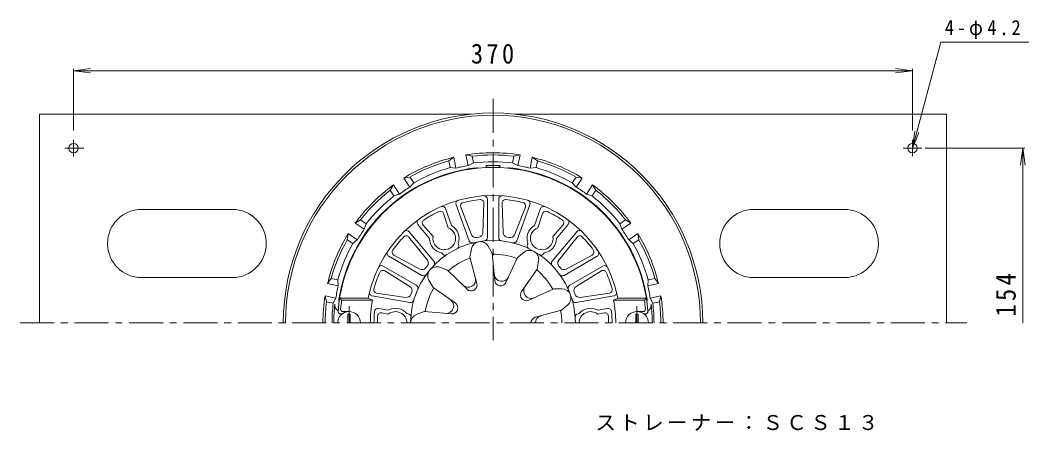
# Model space of a CAD drawing. Units: millimetres, scale not verified. Extents: x -252 to 223, y -346 to 396.
# Drawn here: x -252 to 192.8, y 215 to 395.8 of the extents above; entities that cross this region are included whole.
import ezdxf

# ---------------------------------------------------------------- set-up
doc = ezdxf.new("R2010")
doc.units = ezdxf.units.MM
doc.header["$LTSCALE"] = 3
doc.linetypes.add('CHAIN1', pattern=[8, 5, -1, 1, -1])
for name, color, linetype, lineweight in [('0-0_通り芯', 3, 'Continuous', 9), ('0-2_仕上', 6, 'Continuous', 9), ('0-4_その他', 7, 'Continuous', 9), ('0-5_寸法', 7, 'Continuous', 9), ('0-A', 2, 'Continuous', 9)]:
    doc.layers.add(name, color=color, linetype=linetype, lineweight=lineweight)
doc.styles.add('ＭＳ ゴシック', font='')
doc.styles.get('ＭＳ ゴシック').set_extended_font_data('MS Gothic')

msp = doc.modelspace()

# ---------------------------------------------------------------- linework, layer by layer
at = {"layer": '0-0_通り芯', "linetype": 'CHAIN1'}
for p, q in [((-43.5, 361.167), (-43.5, 254.906)), ((-252.036, 262.461), (165.425, 262.461))]:
    msp.add_line(p, q, dxfattribs=at)
at = {"layer": '0-0_通り芯'}
for p, q in [((-63.049, 333.832), (-60.819, 335.434)), ((-62.463, 330.882), (-63.049, 333.832)), ((-59.88, 330.713), (-60.819, 335.434)), ((-52.751, 335.881), (-55.425, 336.507)), ((-52.164, 332.931), (-52.751, 335.881)), ((-34.836, 332.931), (-34.249, 335.881)), ((-34.249, 335.881), (-31.575, 336.507)), ((-32.514, 331.786), (-31.575, 336.507)), ((-23.951, 333.832), (-26.181, 335.434)), ((-24.537, 330.882), (-23.951, 333.832)), ((-62.463, 330.882), (-59.88, 330.713)), ((-34.836, 332.931), (-32.514, 331.786)), ((-80.143, 326.752), (-82.853, 326.307)), ((-78.472, 324.251), (-80.143, 326.752)), ((-8.528, 324.251), (-6.857, 326.752)), ((-6.857, 326.752), (-4.147, 326.307)), ((-6.821, 322.305), (-4.147, 326.307)), ((-88.874, 320.918), (-87.426, 323.252)), ((-87.203, 318.417), (-88.874, 320.918)), ((-84.752, 319.249), (-87.426, 323.252)), ((-8.528, 324.251), (-6.821, 322.305)), ((0.203, 318.417), (1.874, 320.918)), ((1.874, 320.918), (0.426, 323.252)), ((-87.203, 318.417), (-84.752, 319.249)), ((-101.957, 307.835), (-104.29, 306.388)), ((-99.456, 306.164), (-101.957, 307.835)), ((12.456, 306.164), (14.957, 307.835)), ((14.957, 307.835), (17.291, 306.388)), ((12.456, 306.164), (13.288, 303.713)), ((13.288, 303.713), (17.291, 306.388)), ((-107.79, 299.105), (-107.346, 301.814)), ((-105.289, 297.434), (-107.79, 299.105)), ((-103.344, 299.14), (-107.346, 301.814)), ((-105.289, 297.434), (-103.344, 299.14)), ((18.29, 297.434), (20.79, 299.105)), ((20.79, 299.105), (20.346, 301.814)), ((-114.871, 282.011), (-116.473, 279.78)), ((-111.921, 281.424), (-114.871, 282.011)), ((24.921, 281.424), (24.752, 278.841)), ((24.921, 281.424), (27.871, 282.011)), ((27.871, 282.011), (29.473, 279.78)), ((24.752, 278.841), (29.473, 279.78)), ((-116.919, 271.712), (-117.546, 274.386)), ((-112.825, 273.447), (-117.546, 274.386)), ((-113.969, 271.126), (-116.919, 271.712)), ((-113.969, 271.126), (-112.825, 273.447))]:
    msp.add_line(p, q, dxfattribs=at)
for points in [[(-52.164, 332.931), (-54.486, 331.786), (-55.425, 336.507)], [(-24.537, 330.882), (-27.12, 330.713), (-26.181, 335.434)], [(-78.472, 324.251), (-80.179, 322.305), (-82.853, 326.307)], [(0.203, 318.417), (-2.248, 319.249), (0.426, 323.252)], [(-99.456, 306.164), (-100.288, 303.713), (-104.29, 306.388)], [(18.29, 297.434), (16.344, 299.14), (20.346, 301.814)], [(-111.921, 281.424), (-111.752, 278.841), (-116.473, 279.78)], [(26.969, 271.126), (25.825, 273.447), (30.546, 274.386)], [(26.969, 271.126), (29.919, 271.712), (30.546, 274.386)]]:
    msp.add_lwpolyline(points, dxfattribs=at)
for centre, radius, start, end in [((-43.5, 262.461), 92.5, 0, 180), ((-43.5, 262.461), 91.5, 0, 180), ((-43.5, 262.461), 75, 103.3513, 121.64867), ((-43.5, 262.461), 74, 105.3183, 119.68169), ((-43.5, 262.461), 75, 80.8513, 99.14867), ((-43.5, 262.461), 74, 82.8183, 97.18169), ((-43.5, 262.461), 75, 58.3513, 76.64867), ((-43.5, 262.461), 74, 60.3183, 74.68169), ((-43.5, 262.461), 68.728, 96.07076, 171.31079), ((-43.5, 262.461), 71, 105.49051, 119.50945), ((-43.5, 262.461), 70.19, 101.25, 103.49538), ((-43.5, 262.461), 70.19, 99.00459, 101.24998), ((-43.5, 262.461), 71, 82.99051, 97.00945), ((-50.5, 327.816), 3, 73.09863, 95.13419), ((-43.5, 249.961), 81.867, 90, 92.21597), ((-49.914, 328.777), 4.416, 28.94321, 42.62891), ((-43.5, 249.961), 81.867, 87.78403, 90), ((-37.086, 328.777), 4.416, 137.37109, 151.05669), ((-36.5, 327.816), 3, 84.86581, 106.90137), ((-43.5, 262.461), 68.728, 8.62746, 83.92924), ((-43.5, 262.461), 70.19, 78.75, 80.99538), ((-43.5, 262.461), 70.19, 76.50459, 78.74998), ((-43.5, 262.461), 71, 60.49051, 74.50945), ((-43.5, 262.461), 75, 125.8513, 144.14867), ((-43.5, 262.461), 74, 127.8183, 142.18169), ((-43.5, 262.461), 70.19, 123.75, 125.99538), ((-43.5, 262.461), 70.19, 121.50459, 123.74998), ((-43.5, 262.461), 70.19, 56.25, 58.49538), ((-43.5, 262.461), 70.19, 54.00459, 56.24998), ((-43.5, 262.461), 75, 35.8513, 54.14867), ((-43.5, 262.461), 74, 37.8183, 52.18169), ((-43.5, 262.461), 71, 127.99051, 142.00945), ((-43.5, 262.461), 71, 37.99051, 52.00945), ((-43.5, 262.461), 70.19, 144.00459, 146.24998), ((-43.5, 262.461), 70.19, 33.75, 35.99538), ((-43.5, 262.461), 75, 148.3513, 166.64867), ((-43.5, 262.461), 74, 150.3183, 164.68169), ((-43.5, 262.461), 70.19, 146.25, 148.49538), ((-43.5, 262.461), 70.19, 31.50459, 33.74998), ((-43.5, 262.461), 75, 13.3513, 31.64867), ((-43.5, 262.461), 74, 15.3183, 29.68169), ((-43.5, 262.461), 71, 150.49051, 164.50945), ((-43.5, 262.461), 71, 15.49051, 29.50945), ((-43.5, 262.461), 70.19, 168.75, 170.99538), ((-43.5, 262.461), 70.19, 166.50459, 168.74998), ((-43.5, 262.461), 70.19, 11.25, 13.49538), ((-43.5, 262.461), 70.19, 9.00459, 11.24998), ((-43.5, 262.461), 75, 170.8513, 180), ((-43.5, 262.461), 74, 172.8183, 180), ((-108.467, 272.461), 3, 172.65503, 194.42902), ((21.467, 272.461), 3, 345.57211, 7.34497), ((-43.5, 262.461), 74, 0, 7.18169), ((-43.5, 262.461), 75, 0, 9.14867), ((-43.5, 262.461), 71, 172.99051, 180), ((-31, 262.461), 82.69, 174.2384, 180), ((-110.287, 270.461), 3, 174.23843, 240.00945), ((23.287, 270.461), 3, 299.99051, 5.76157), ((-56, 262.461), 82.69, 0, 5.7616), ((-43.5, 262.461), 71, 0, 7.00945)]:
    msp.add_arc(centre, radius, start, end, dxfattribs=at)
at = {"layer": '0-2_仕上'}
for p, q in [((-46, 300.085), (-46, 316.979)), ((-41, 300.085), (-41, 316.979)), ((-61.767, 305.339), (-64.495, 312.836)), ((-54.019, 298.672), (-59.797, 314.546)), ((-57.761, 313.489), (-52.917, 301.342)), ((-47.551, 315.289), (-47.949, 302.218)), ((-39.449, 315.289), (-39.051, 302.218)), ((-29.239, 313.489), (-34.083, 301.342)), ((-32.981, 298.672), (-27.203, 314.546)), ((-25.233, 305.339), (-22.505, 312.836)), ((-65.375, 310.717), (-63.291, 304.399)), ((-21.625, 310.717), (-23.709, 304.399)), ((-69.6, 289.676), (-80.458, 302.617)), ((-71.5, 299.72), (-76.628, 305.831)), ((-74.353, 305.534), (-69.924, 300.569)), ((-17.4, 289.676), (-6.542, 302.617)), ((-12.647, 305.534), (-17.076, 300.569)), ((-15.5, 299.72), (-10.372, 305.831)), ((-80.56, 300.325), (-72.463, 290.057)), ((-49.628, 300.305), (-50.685, 300.118)), ((-36.315, 300.118), (-37.372, 300.305)), ((-6.44, 300.325), (-14.537, 290.057)), ((-58.717, 296.961), (-58.899, 297.459)), ((-53.692, 291.468), (-53.052, 295.017)), ((-43.844, 293.205), (-45.659, 296.32)), ((-28.283, 296.961), (-28.101, 297.459)), ((-74.834, 283.438), (-89.463, 291.885)), ((-87.224, 292.384), (-75.706, 286.192)), ((-65.769, 292.89), (-66.11, 293.296)), ((-53.692, 291.468), (-50.623, 279.79)), ((-43.844, 293.205), (-42.733, 281.181)), ((-32.662, 291.233), (-37.818, 280.315)), ((-32.662, 291.233), (-29.891, 293.54)), ((-24.002, 286.233), (-23.39, 289.786)), ((-21.231, 292.89), (-20.89, 293.296)), ((-12.166, 283.438), (2.463, 291.885)), ((0.224, 292.384), (-11.294, 286.192)), ((-77.334, 279.108), (-91.963, 287.555)), ((-91.276, 285.366), (-80.155, 278.487)), ((-72.52, 287.512), (-73.209, 286.69)), ((-63.525, 285.791), (-66.918, 287.011)), ((-63.525, 285.791), (-54.946, 277.295)), ((-24.002, 286.233), (-30.879, 276.309)), ((-13.791, 286.69), (-14.48, 287.512)), ((-9.666, 279.108), (4.963, 287.555)), ((4.276, 285.366), (-6.845, 278.487)), ((-69.953, 278.131), (-71.743, 281.26)), ((-79.337, 276.076), (-79.704, 275.068)), ((-69.953, 278.131), (-60.096, 271.157)), ((-16.703, 277.535), (-27.671, 272.486)), ((-16.703, 277.535), (-13.098, 277.521)), ((-7.296, 275.068), (-7.663, 276.076)), ((-110.255, 272.461), (-111.111, 273.461)), ((-98.576, 273.461), (-111.111, 273.461)), ((-96.687, 272.461), (-110.255, 272.461)), ((-96.687, 272.461), (-98.576, 273.461)), ((-80.118, 271.457), (-96.755, 274.39)), ((-94.822, 275.624), (-81.88, 273.746)), ((-6.882, 271.457), (9.755, 274.39)), ((7.822, 275.624), (-5.12, 273.746)), ((11.576, 273.461), (9.687, 272.461)), ((9.687, 272.461), (23.255, 272.461)), ((11.576, 273.461), (24.111, 273.461)), ((23.255, 272.461), (24.111, 273.461)), ((-107, 267.461), (-109.729, 267.461)), ((-89.767, 268.081), (-94.005, 268.828)), ((-73.836, 267.461), (-77.219, 266.214)), ((-73.836, 267.461), (-61.803, 266.467)), ((-13.283, 268.138), (-24.931, 264.957)), ((-13.283, 268.138), (-10.53, 270.467)), ((2.767, 268.081), (7.005, 268.828)), ((20, 267.461), (22.729, 267.461)), ((-110, 266.461), (-110.815, 266.461)), ((-92.606, 266.892), (-89.715, 266.291)), ((-80.987, 266.533), (-81.508, 266.625)), ((-6.013, 266.533), (-5.492, 266.625)), ((5.606, 266.892), (2.715, 266.291)), ((23, 266.461), (23.815, 266.461))]:
    msp.add_line(p, q, dxfattribs=at)
at = {"layer": '0-2_仕上', "color": 4, "linetype": 'CHAIN1'}
for p, q in [((-107, 269.864), (-107, 262.461)), ((20, 269.864), (20, 262.461))]:
    msp.add_line(p, q, dxfattribs=at)
at = {"layer": '0-2_仕上', "color": 4}
for p, q in [((-106.5, 266.377), (-107.5, 266.377)), ((-107.5, 266.377), (-107.5, 262.461)), ((-106.5, 266.377), (-106.5, 262.461)), ((19.5, 266.377), (20.5, 266.377)), ((19.5, 266.377), (19.5, 262.461)), ((20.5, 266.377), (20.5, 262.461))]:
    msp.add_line(p, q, dxfattribs=at)
at = {"layer": '0-2_仕上'}
for centre, radius, start, end in [((-43.5, 262.461), 68.5, 4.248, 175.752), ((-43.5, 262.461), 56.164, 11.29471, 168.70529), ((-58.387, 315.059), 1.5, 105.80357, 199.9998), ((-43.5, 262.461), 54.664, 95.993, 104.00702), ((-49.051, 315.335), 1.5, 358.25873, 95.99286), ((-47.5, 316.979), 1.5, 0.00003, 94.19626), ((-39.5, 316.979), 1.5, 85.80357, 179.9998), ((-37.949, 315.335), 1.5, 84.00732, 181.7411), ((-43.5, 262.461), 54.664, 75.993, 84.00702), ((-28.613, 315.059), 1.5, 340.00003, 74.19626), ((-43.5, 262.461), 54.664, 115.993, 124.00702), ((-66.8, 310.247), 1.5, 18.25873, 115.99286), ((-65.905, 312.323), 1.5, 20.00003, 114.19626), ((-56.368, 314.044), 1.5, 104.00732, 201.7411), ((-30.632, 314.044), 1.5, 338.25873, 75.99286), ((-21.095, 312.323), 1.5, 65.80357, 159.9998), ((-20.2, 310.247), 1.5, 64.00732, 161.7411), ((-43.5, 262.461), 54.664, 55.993, 64.00702), ((-75.479, 306.795), 1.5, 125.80357, 219.9998), ((-73.234, 306.532), 1.5, 124.00732, 221.7411), ((-13.766, 306.532), 1.5, 318.25873, 55.99286), ((-11.521, 306.795), 1.5, 320.00003, 54.19626), ((-81.607, 301.653), 1.5, 40.00003, 134.19626), ((-65, 299.7), 5, 169.991, 70.009), ((-65, 299.7), 6.5, 339.83002, 60.17104), ((-22, 299.7), 6.5, 119.82896, 200.16998), ((-22, 299.7), 5, 109.991, 10.009), ((-5.393, 301.653), 1.5, 45.80357, 139.9998), ((-43.5, 262.461), 54.664, 135.993, 144.00702), ((-81.738, 299.397), 1.5, 38.25873, 135.99286), ((-43.5, 262.461), 36.336, 0, 180), ((-65, 299.7), 6.5, 179.82896, 260.16998), ((-52.609, 299.185), 1.5, 199.99947, 283.93097), ((-49.115, 294.306), 4, 30.22968, 169.77032), ((-51.059, 302.083), 2, 201.74135, 280.80176), ((-49.948, 302.279), 2, 279.19807, 358.25848), ((-47.5, 300.085), 1.5, 276.06886, 0.00037), ((-39.5, 300.085), 1.5, 179.99947, 263.93097), ((-37.052, 302.279), 2, 181.74135, 260.80176), ((-35.941, 302.083), 2, 259.19807, 338.25848), ((-34.391, 299.185), 1.5, 256.06886, 340.00037), ((-22, 299.7), 6.5, 279.83002, 0.17104), ((-5.262, 299.397), 1.5, 44.00732, 141.7411), ((-43.5, 262.461), 54.664, 35.993, 44.00702), ((-88.713, 293.184), 1.5, 145.80357, 239.9998), ((-86.514, 293.705), 1.5, 144.00732, 241.7411), ((-60.127, 296.448), 1.5, 296.06886, 20.00037), ((-27.332, 290.465), 4, 350.22968, 129.77032), ((-26.873, 296.448), 1.5, 159.99947, 243.93097), ((-0.486, 293.705), 1.5, 298.25873, 35.99286), ((1.713, 293.184), 1.5, 300.00003, 34.19626), ((-74.034, 288.819), 2, 319.19807, 38.25848), ((-70.749, 288.712), 1.5, 316.06886, 40.00037), ((-64.62, 293.854), 1.5, 219.99947, 303.93097), ((-43.5, 262.461), 30.322, 109.42427, 130.5757), ((-43.5, 262.461), 30.322, 69.42427, 90.5757), ((-22.38, 293.854), 1.5, 236.06886, 320.00037), ((-16.251, 288.712), 1.5, 139.99947, 223.93097), ((-12.966, 288.819), 2, 141.74135, 220.80176), ((-43.5, 262.461), 54.664, 155.993, 164.00702), ((-92.713, 286.256), 1.5, 60.00003, 154.19626), ((-92.065, 284.091), 1.5, 58.25873, 155.99286), ((-74.759, 287.954), 2, 241.74135, 320.80176), ((-68.271, 283.247), 4, 70.22968, 209.77032), ((-43.5, 262.461), 30.322, 29.42427, 50.5757), ((-12.241, 287.954), 2, 219.19807, 298.25848), ((5.065, 284.091), 1.5, 24.00732, 121.7411), ((5.713, 286.256), 1.5, 25.80357, 119.9998), ((-43.5, 262.461), 54.664, 15.993, 24.00702), ((-74.084, 284.737), 1.5, 239.99947, 323.93097), ((-54.483, 281.485), 3.302, 225.27788, 14.72197), ((-39.686, 284.094), 3.302, 185.27788, 334.72197), ((-40.157, 281.419), 2.587, 185.27805, 334.72215), ((-12.917, 284.737), 1.5, 216.06886, 300.00037), ((-96.494, 275.867), 1.5, 165.80357, 259.9998), ((-94.606, 277.109), 1.5, 164.00732, 261.7411), ((-81.207, 276.786), 2, 339.19807, 58.25848), ((-78.083, 277.809), 1.5, 336.06886, 60.00037), ((-43.5, 262.461), 30.322, 149.42427, 170.5757), ((-53.125, 279.133), 2.587, 225.27805, 14.72215), ((-28.753, 274.835), 2.587, 145.27805, 294.72215), ((-26.673, 276.581), 3.302, 145.27788, 294.72197), ((-13.114, 273.521), 4, 310.22968, 89.77032), ((-8.916, 277.809), 1.5, 119.99947, 203.93097), ((-5.793, 276.786), 2, 121.74135, 200.80176), ((7.606, 277.109), 1.5, 278.25873, 15.99286), ((9.494, 275.867), 1.5, 280.00003, 14.19626), ((-43.5, 262.461), 67.5, 171.48038, 174.82344), ((-43.5, 262.461), 54.118, 169.35168, 180), ((-81.593, 275.725), 2, 261.74135, 340.80176), ((-79.858, 272.934), 1.5, 259.99947, 343.93097), ((-64.141, 269.974), 3.302, 265.27788, 54.72197), ((-7.142, 272.934), 1.5, 196.06886, 280.00037), ((-5.407, 275.725), 2, 199.19807, 278.25848), ((-43.5, 262.461), 54.118, 0, 10.64832), ((-43.5, 262.461), 67.5, 5.17656, 8.51962), ((-110.815, 267.461), 1, 175.75238, 270), ((-109.729, 268.461), 1, 174.8239, 269.99985), ((-43.5, 262.461), 52.5, 174.4984, 180), ((-94.265, 267.351), 1.5, 80.00015, 174.49823), ((-92.911, 265.423), 1.5, 78.25908, 176.56924), ((-86.5, 262.461), 6.5, 39.83002, 120.17104), ((-86.5, 262.461), 5, 0, 130.009), ((-61.59, 269.045), 2.587, 265.27805, 54.72215), ((-43.5, 262.461), 30.322, 0, 10.5757), ((-0.5, 262.461), 5, 49.991, 180), ((-0.5, 262.461), 6.5, 59.82896, 140.16998), ((5.911, 265.423), 1.5, 3.43076, 101.74092), ((7.265, 267.351), 1.5, 5.50177, 99.99985), ((-43.5, 262.461), 52.5, 0, 5.5016), ((22.729, 268.461), 1, 270.00015, 5.1761), ((23.815, 267.461), 1, 270, 4.24762), ((-43.5, 262.461), 51, 176.56938, 180), ((-81.247, 265.055), 1.5, 356.06888, 80.00038), ((-75.836, 262.461), 4, 110.22968, 180), ((-24.249, 262.461), 2.587, 105.27805, 180), ((-21.534, 262.461), 3.302, 105.27788, 180), ((-5.753, 265.055), 1.5, 99.99947, 183.93097), ((-43.5, 262.461), 51, 0, 3.43062)]:
    msp.add_arc(centre, radius, start, end, dxfattribs=at)
at = {"layer": '0-2_仕上', "color": 4}
for centre in [(-107, 262.461), (20, 262.461)]:
    msp.add_arc(centre, 5, 0, 180, dxfattribs=at)
at = {"layer": '0-4_その他'}
for p, q in [((-228.5, 373.574), (-221.064, 374.553)), ((-228.5, 374.474), (-228.5, 347.208)), ((141.5, 373.574), (134.064, 374.553)), ((141.5, 374.474), (141.5, 347.208)), ((-228.5, 373.574), (141.5, 373.574)), ((-228.5, 373.574), (-221.064, 372.595)), ((141.5, 373.574), (134.064, 372.595)), ((191.047, 339.461), (147.129, 339.461)), ((190.147, 339.461), (191.126, 332.025))]:
    msp.add_line(p, q, dxfattribs=at)
msp.add_lwpolyline([(190.147, 262.461), (190.147, 339.461), (189.168, 332.025)], dxfattribs=at)
at = {"layer": '0-5_寸法'}
for p, q in [((141.5, 339.461), (154.028, 386.216)), ((154.028, 386.216), (192.808, 386.216)), ((141.5, 339.461), (142.479, 346.897)), ((141.5, 339.461), (144.37, 346.39))]:
    msp.add_line(p, q, dxfattribs=at)
at = {"layer": '0-A'}
for p, q in [((-243.5, 354.461), (-243.5, 262.461)), ((-243.5, 354.461), (-53.105, 354.461)), ((-33.895, 354.461), (156.5, 354.461)), ((156.5, 354.461), (156.5, 262.461)), ((-228.5, 343.112), (-228.5, 335.74)), ((141.5, 343.196), (141.5, 335.908)), ((-232.276, 339.461), (-223.976, 339.461)), ((137.353, 339.461), (145.612, 339.461)), ((-158.5, 312.461), (-198.5, 312.461)), ((111.5, 312.461), (71.5, 312.461)), ((-198.5, 282.461), (-158.5, 282.461)), ((71.5, 282.461), (111.5, 282.461))]:
    msp.add_line(p, q, dxfattribs=at)
for centre in [(-228.5, 339.461), (141.5, 339.461)]:
    msp.add_circle(centre, 2.1, dxfattribs=at)
for centre, start, end in [((-198.5, 297.461), 90, 270), ((-158.5, 297.461), 270, 90), ((71.5, 297.461), 90, 270), ((111.5, 297.461), 270, 90)]:
    msp.add_arc(centre, 15, start, end, dxfattribs=at)

# ---------------------------------------------------------------- texts
at = {"layer": '0-4_その他', "color": 2, "insert": (-53.25, 376.574), "char_height": 8.798, "attachment_point": 7, "style": 'ＭＳ ゴシック'}
msp.add_mtext('\\T1.27;\\W0.9;370', dxfattribs=at)
at = {"layer": '0-4_その他', "color": 2, "insert": (187.147, 265.3), "char_height": 8.798, "attachment_point": 7, "rotation": 90, "style": 'ＭＳ ゴシック'}
msp.add_mtext('\\T1.27;\\W0.9;154', dxfattribs=at)
at = {"layer": '0-5_寸法', "char_height": 6.598, "attachment_point": 7, "style": 'ＭＳ ゴシック'}
for s, insert in [('\\T1.32;\\W0.9;4-φ4.2', (155.754, 387.501)), ('\\T1.17;ストレーナー：ＳＣＳ１３', (1.655, 214.975))]:
    msp.add_mtext(s, dxfattribs=dict(at, insert=insert))

doc.saveas('drawing.dxf')
